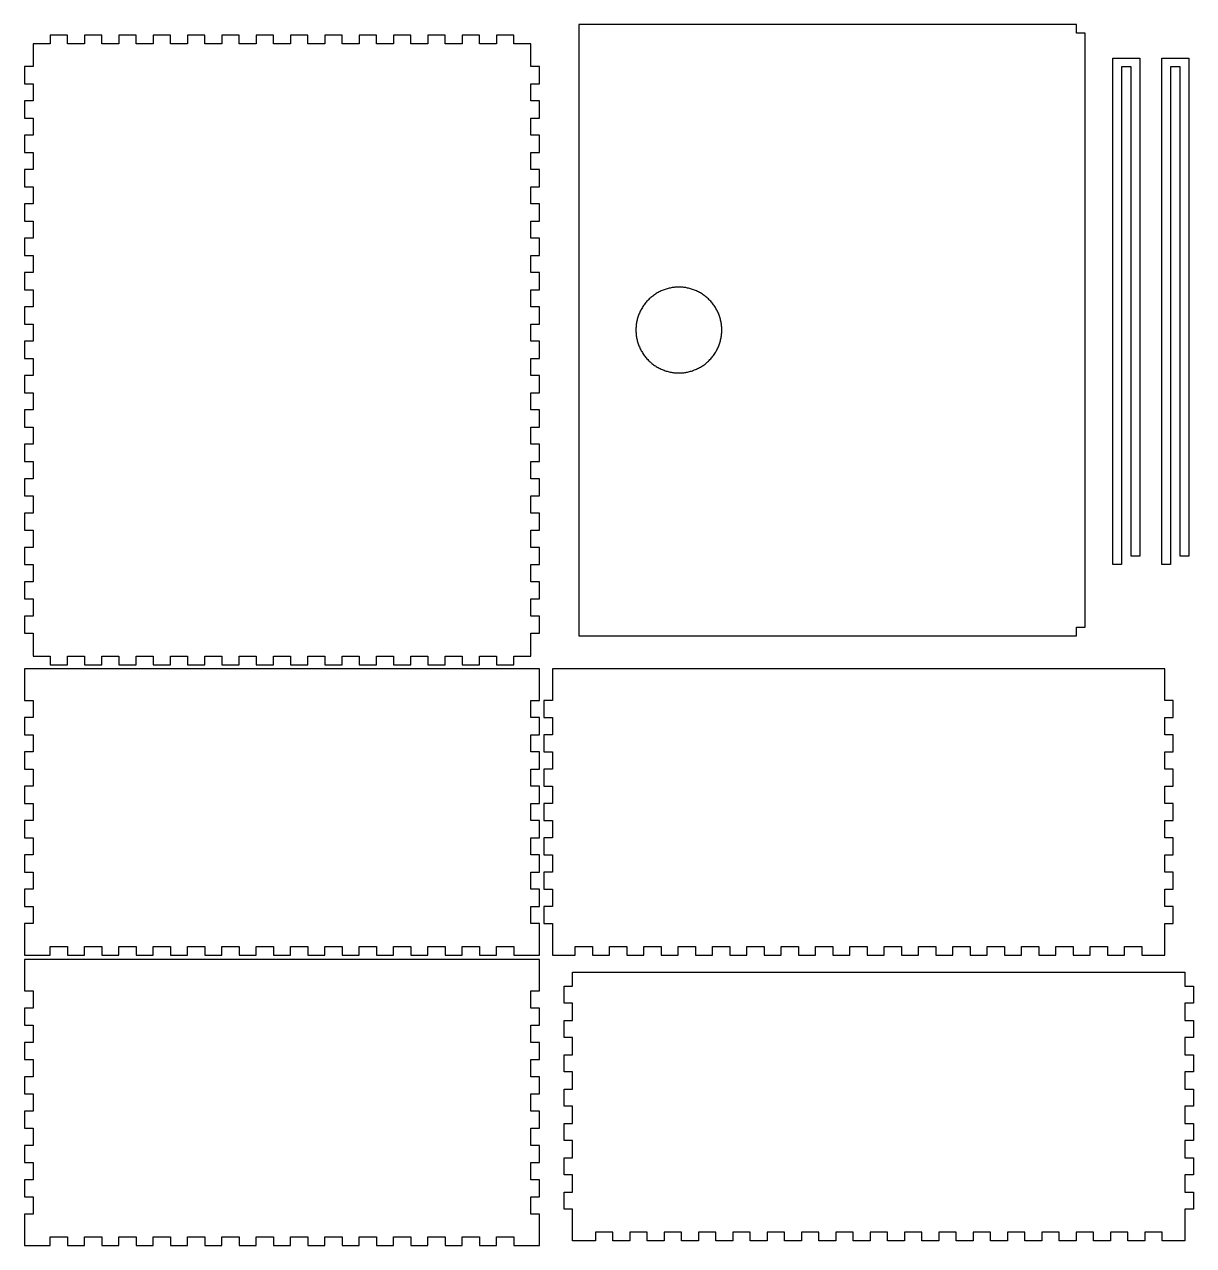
# Model space of a CAD drawing. Header units: millimetres. Extents: x -3 to 406, y 0 to 427.
import ezdxf

# ---------------------------------------------------------------- set-up
doc = ezdxf.new("R2010")
doc.units = ezdxf.units.MM
doc.layers.add('180 220 100', color=6, linetype='Continuous', true_color=0xe300ff)

msp = doc.modelspace()

# ---------------------------------------------------------------- linework, layer by layer
at = {"layer": '180 220 100'}
for points in [[(364.71, 213.13), (364.71, 216.13), (367.71, 216.13), (367.71, 423.74), (364.71, 423.74), (364.71, 426.74), (190.71, 426.74), (190.71, 213.13)], [(386.83, 414.97), (386.83, 240.97), (383.83, 240.97), (383.83, 411.97), (380.43, 411.97), (380.43, 237.97), (377.43, 237.97), (377.43, 414.97)], [(403.89, 414.97), (403.89, 240.97), (400.89, 240.97), (400.89, 411.97), (397.49, 411.97), (397.49, 237.97), (394.49, 237.97), (394.49, 414.97)], [(188.59, 90.7), (188.59, 95.5), (402.59, 95.5), (402.59, 90.7), (405.59, 90.7), (405.59, 84.7), (402.59, 84.7), (402.59, 78.7), (405.59, 78.7), (405.59, 72.7), (402.59, 72.7), (402.59, 66.7), (405.59, 66.7), (405.59, 60.7), (402.59, 60.7), (402.59, 54.7), (405.59, 54.7), (405.59, 48.7), (402.59, 48.7), (402.59, 42.7), (405.59, 42.7), (405.59, 36.7), (402.59, 36.7), (402.59, 30.7), (405.59, 30.7), (405.59, 24.7), (402.59, 24.7), (402.59, 18.7), (405.59, 18.7), (405.59, 12.7), (402.59, 12.7), (402.59, 1.7), (394.6, 1.7), (394.6, 4.7), (388.59, 4.7), (388.59, 1.7), (382.59, 1.7), (382.59, 4.7), (376.59, 4.7), (376.59, 1.7), (370.59, 1.7), (370.59, 4.7), (364.59, 4.7), (364.59, 1.7), (358.59, 1.7), (358.59, 4.7), (352.59, 4.7), (352.59, 1.7), (346.59, 1.7), (346.59, 4.7), (340.59, 4.7), (340.59, 1.7), (334.59, 1.7), (334.59, 4.7), (328.59, 4.7), (328.59, 1.7), (322.59, 1.7), (322.59, 4.7), (316.59, 4.7), (316.59, 1.7), (310.59, 1.7), (310.59, 4.7), (304.59, 4.7), (304.59, 1.7), (298.59, 1.7), (298.59, 4.7), (292.59, 4.7), (292.59, 1.7), (286.59, 1.7), (286.59, 4.7), (280.59, 4.7), (280.59, 1.7), (274.59, 1.7), (274.59, 4.7), (268.59, 4.7), (268.59, 1.7), (262.59, 1.7), (262.59, 4.7), (256.59, 4.7), (256.59, 1.7), (250.59, 1.7), (250.59, 4.7), (244.59, 4.7), (244.59, 1.7), (238.59, 1.7), (238.59, 4.7), (232.59, 4.7), (232.59, 1.7), (226.59, 1.7), (226.59, 4.7), (220.59, 4.7), (220.59, 1.7), (214.59, 1.7), (214.59, 4.7), (208.59, 4.7), (208.59, 1.7), (202.59, 1.7), (202.59, 4.7), (196.59, 4.7), (196.59, 1.7), (188.59, 1.7), (188.59, 12.7), (185.59, 12.7), (185.59, 18.7), (188.59, 18.7), (188.59, 24.7), (185.59, 24.7), (185.59, 30.7), (188.59, 30.7), (188.59, 36.7), (185.59, 36.7), (185.59, 42.7), (188.59, 42.7), (188.59, 48.7), (185.59, 48.7), (185.59, 54.7), (188.59, 54.7), (188.59, 60.7), (185.59, 60.7), (185.59, 66.7), (188.59, 66.7), (188.59, 72.7), (185.59, 72.7), (185.59, 78.7), (188.59, 78.7), (188.59, 84.7), (185.59, 84.7), (185.59, 90.7)]]:
    msp.add_lwpolyline(points, close=True, dxfattribs=at)
at = {"layer": '180 220 100', "color": 0}
for points in [[(0, 206), (6, 206), (6, 203), (12, 203), (12, 206), (18, 206), (18, 203), (24, 203), (24, 206), (30, 206), (30, 203), (36, 203), (36, 206), (42, 206), (42, 203), (48, 203), (48, 206), (54, 206), (54, 203), (60, 203), (60, 206), (66, 206), (66, 203), (72, 203), (72, 206), (78, 206), (78, 203), (84, 203), (84, 206), (90, 206), (90, 203), (96, 203), (96, 206), (102, 206), (102, 203), (108, 203), (108, 206), (114, 206), (114, 203), (120, 203), (120, 206), (126, 206), (126, 203), (132, 203), (132, 206), (138, 206), (138, 203), (144, 203), (144, 206), (150, 206), (150, 203), (156, 203), (156, 206), (162, 206), (162, 203), (168, 203), (168, 206), (174, 206), (174, 214), (177, 214), (177, 220), (174, 220), (174, 226), (177, 226), (177, 232), (174, 232), (174, 238), (177, 238), (177, 244), (174, 244), (174, 250), (177, 250), (177, 256), (174, 256), (174, 262), (177, 262), (177, 268), (174, 268), (174, 274), (177, 274), (177, 280), (174, 280), (174, 286), (177, 286), (177, 292), (174, 292), (174, 298), (177, 298), (177, 304), (174, 304), (174, 310), (177, 310), (177, 316), (174, 316), (174, 322), (177, 322), (177, 328), (174, 328), (174, 334), (177, 334), (177, 340), (174, 340), (174, 346), (177, 346), (177, 352), (174, 352), (174, 358), (177, 358), (177, 364), (174, 364), (174, 370), (177, 370), (177, 376), (174, 376), (174, 382), (177, 382), (177, 388), (174, 388), (174, 394), (177, 394), (177, 400), (174, 400), (174, 406), (177, 406), (177, 412), (174, 412), (174, 420), (168, 420), (168, 423), (162, 423), (162, 420), (156, 420), (156, 423), (150, 423), (150, 420), (144, 420), (144, 423), (138, 423), (138, 420), (132, 420), (132, 423), (126, 423), (126, 420), (120, 420), (120, 423), (114, 423), (114, 420), (108, 420), (108, 423), (102, 423), (102, 420), (96, 420), (96, 423), (90, 423), (90, 420), (84, 420), (84, 423), (78, 423), (78, 420), (72, 420), (72, 423), (66, 423), (66, 420), (60, 420), (60, 423), (54, 423), (54, 420), (48, 420), (48, 423), (42, 423), (42, 420), (36, 420), (36, 423), (30, 423), (30, 420), (24, 420), (24, 423), (18, 423), (18, 420), (12, 420), (12, 423), (6, 423), (6, 420), (0, 420), (0, 412), (-3, 412), (-3, 406), (0, 406), (0, 400), (-3, 400), (-3, 394), (0, 394), (0, 388), (-3, 388), (-3, 382), (0, 382), (0, 376), (-3, 376), (-3, 370), (0, 370), (0, 364), (-3, 364), (-3, 358), (0, 358), (0, 352), (-3, 352), (-3, 346), (0, 346), (0, 340), (-3, 340), (-3, 334), (0, 334), (0, 328), (-3, 328), (-3, 322), (0, 322), (0, 316), (-3, 316), (-3, 310), (0, 310), (0, 304), (-3, 304), (-3, 298), (0, 298), (0, 292), (-3, 292), (-3, 286), (0, 286), (0, 280), (-3, 280), (-3, 274), (0, 274), (0, 268), (-3, 268), (-3, 262), (0, 262), (0, 256), (-3, 256), (-3, 250), (0, 250), (0, 244), (-3, 244), (-3, 238), (0, 238), (0, 232), (-3, 232), (-3, 226), (0, 226), (0, 220), (-3, 220), (-3, 214), (0, 214)], [(0, 101.5), (6, 101.5), (6, 104.5), (12, 104.5), (12, 101.5), (18, 101.5), (18, 104.5), (24, 104.5), (24, 101.5), (30, 101.5), (30, 104.5), (36, 104.5), (36, 101.5), (42, 101.5), (42, 104.5), (48, 104.5), (48, 101.5), (54, 101.5), (54, 104.5), (60, 104.5), (60, 101.5), (66, 101.5), (66, 104.5), (72, 104.5), (72, 101.5), (78, 101.5), (78, 104.5), (84, 104.5), (84, 101.5), (90, 101.5), (90, 104.5), (96, 104.5), (96, 101.5), (102, 101.5), (102, 104.5), (108, 104.5), (108, 101.5), (114, 101.5), (114, 104.5), (120, 104.5), (120, 101.5), (126, 101.5), (126, 104.5), (132, 104.5), (132, 101.5), (138, 101.5), (138, 104.5), (144, 104.5), (144, 101.5), (150, 101.5), (150, 104.5), (156, 104.5), (156, 101.5), (162, 101.5), (162, 104.5), (168, 104.5), (168, 101.5), (174, 101.5), (177, 101.5), (177, 112.5), (174, 112.5), (174, 118.5), (177, 118.5), (177, 124.5), (174, 124.5), (174, 130.5), (177, 130.5), (177, 136.5), (174, 136.5), (174, 142.5), (177, 142.5), (177, 148.5), (174, 148.5), (174, 154.5), (177, 154.5), (177, 160.5), (174, 160.5), (174, 166.5), (177, 166.5), (177, 172.5), (174, 172.5), (174, 178.5), (177, 178.5), (177, 184.5), (174, 184.5), (174, 190.5), (177, 190.5), (177, 201.5), (174, 201.5), (0, 201.5), (-3, 201.5), (-3, 190.5), (0, 190.5), (0, 184.5), (-3, 184.5), (-3, 178.5), (0, 178.5), (0, 172.5), (-3, 172.5), (-3, 166.5), (0, 166.5), (0, 160.5), (-3, 160.5), (-3, 154.5), (0, 154.5), (0, 148.5), (-3, 148.5), (-3, 142.5), (0, 142.5), (0, 136.5), (-3, 136.5), (-3, 130.5), (0, 130.5), (0, 124.5), (-3, 124.5), (-3, 118.5), (0, 118.5), (0, 112.5), (-3, 112.5), (-3, 101.5)], [(181.5, 101.5), (189.5, 101.5), (189.5, 104.5), (195.5, 104.5), (195.5, 101.5), (201.5, 101.5), (201.5, 104.5), (207.5, 104.5), (207.5, 101.5), (213.5, 101.5), (213.5, 104.5), (219.5, 104.5), (219.5, 101.5), (225.5, 101.5), (225.5, 104.5), (231.5, 104.5), (231.5, 101.5), (237.5, 101.5), (237.5, 104.5), (243.5, 104.5), (243.5, 101.5), (249.5, 101.5), (249.5, 104.5), (255.5, 104.5), (255.5, 101.5), (261.5, 101.5), (261.5, 104.5), (267.5, 104.5), (267.5, 101.5), (273.5, 101.5), (273.5, 104.5), (279.5, 104.5), (279.5, 101.5), (285.5, 101.5), (285.5, 104.5), (291.5, 104.5), (291.5, 101.5), (297.5, 101.5), (297.5, 104.5), (303.5, 104.5), (303.5, 101.5), (309.5, 101.5), (309.5, 104.5), (315.5, 104.5), (315.5, 101.5), (321.5, 101.5), (321.5, 104.5), (327.5, 104.5), (327.5, 101.5), (333.5, 101.5), (333.5, 104.5), (339.5, 104.5), (339.5, 101.5), (345.5, 101.5), (345.5, 104.5), (351.5, 104.5), (351.5, 101.5), (357.5, 101.5), (357.5, 104.5), (363.5, 104.5), (363.5, 101.5), (369.5, 101.5), (369.5, 104.5), (375.5, 104.5), (375.5, 101.5), (381.5, 101.5), (381.5, 104.5), (387.5, 104.5), (387.5, 101.5), (395.5, 101.5), (395.5, 112.5), (398.5, 112.5), (398.5, 118.5), (395.5, 118.5), (395.5, 124.5), (398.5, 124.5), (398.5, 130.5), (395.5, 130.5), (395.5, 136.5), (398.5, 136.5), (398.5, 142.5), (395.5, 142.5), (395.5, 148.5), (398.5, 148.5), (398.5, 154.5), (395.5, 154.5), (395.5, 160.5), (398.5, 160.5), (398.5, 166.5), (395.5, 166.5), (395.5, 172.5), (398.5, 172.5), (398.5, 178.5), (395.5, 178.5), (395.5, 184.5), (398.5, 184.5), (398.5, 190.5), (395.5, 190.5), (395.5, 201.5), (181.5, 201.5), (181.5, 190.5), (178.5, 190.5), (178.5, 184.5), (181.5, 184.5), (181.5, 178.5), (178.5, 178.5), (178.5, 172.5), (181.5, 172.5), (181.5, 166.5), (178.5, 166.5), (178.5, 160.5), (181.5, 160.5), (181.5, 154.5), (178.5, 154.5), (178.5, 148.5), (181.5, 148.5), (181.5, 142.5), (178.5, 142.5), (178.5, 136.5), (181.5, 136.5), (181.5, 130.5), (178.5, 130.5), (178.5, 124.5), (181.5, 124.5), (181.5, 118.5), (178.5, 118.5), (178.5, 112.5), (181.5, 112.5)], [(0, 0), (6, 0), (6, 3), (12, 3), (12, 0), (18, 0), (18, 3), (24, 3), (24, 0), (30, 0), (30, 3), (36, 3), (36, 0), (42, 0), (42, 3), (48, 3), (48, 0), (54, 0), (54, 3), (60, 3), (60, 0), (66, 0), (66, 3), (72, 3), (72, 0), (78, 0), (78, 3), (84, 3), (84, 0), (90, 0), (90, 3), (96, 3), (96, 0), (102, 0), (102, 3), (108, 3), (108, 0), (114, 0), (114, 3), (120, 3), (120, 0), (126, 0), (126, 3), (132, 3), (132, 0), (138, 0), (138, 3), (144, 3), (144, 0), (150, 0), (150, 3), (156, 3), (156, 0), (162, 0), (162, 3), (168, 3), (168, 0), (174, 0), (177, 0), (177, 11), (174, 11), (174, 17), (177, 17), (177, 23), (174, 23), (174, 29), (177, 29), (177, 35), (174, 35), (174, 41), (177, 41), (177, 47), (174, 47), (174, 53), (177, 53), (177, 59), (174, 59), (174, 65), (177, 65), (177, 71), (174, 71), (174, 77), (177, 77), (177, 83), (174, 83), (174, 89), (177, 89), (177, 100), (174, 100), (0, 100), (-3, 100), (-3, 89), (0, 89), (0, 83), (-3, 83), (-3, 77), (0, 77), (0, 71), (-3, 71), (-3, 65), (0, 65), (0, 59), (-3, 59), (-3, 53), (0, 53), (0, 47), (-3, 47), (-3, 41), (0, 41), (0, 35), (-3, 35), (-3, 29), (0, 29), (0, 23), (-3, 23), (-3, 17), (0, 17), (0, 11), (-3, 11), (-3, 0)]]:
    msp.add_lwpolyline(points, close=True, dxfattribs=at)
at = {"layer": '180 220 100'}
msp.add_rational_spline([(240.71, 319.94, 96.8), (240.71, 304.94, 96.8), (225.71, 304.94, 96.8), (210.71, 304.94, 96.8), (210.71, 319.94, 96.8), (210.71, 334.94, 96.8), (225.71, 334.94, 96.8), (240.71, 334.94, 96.8), (240.71, 319.94, 96.8)], [1, 0.707106781187, 1, 0.707106781187, 1, 0.707106781187, 1, 0.707106781187, 1], degree=2, knots=[-94.24778, -94.24778, -94.24778, -70.685835, -70.685835, -47.12389, -47.12389, -23.561945, -23.561945, 0, 0, 0], dxfattribs=at)

doc.saveas('drawing.dxf')
